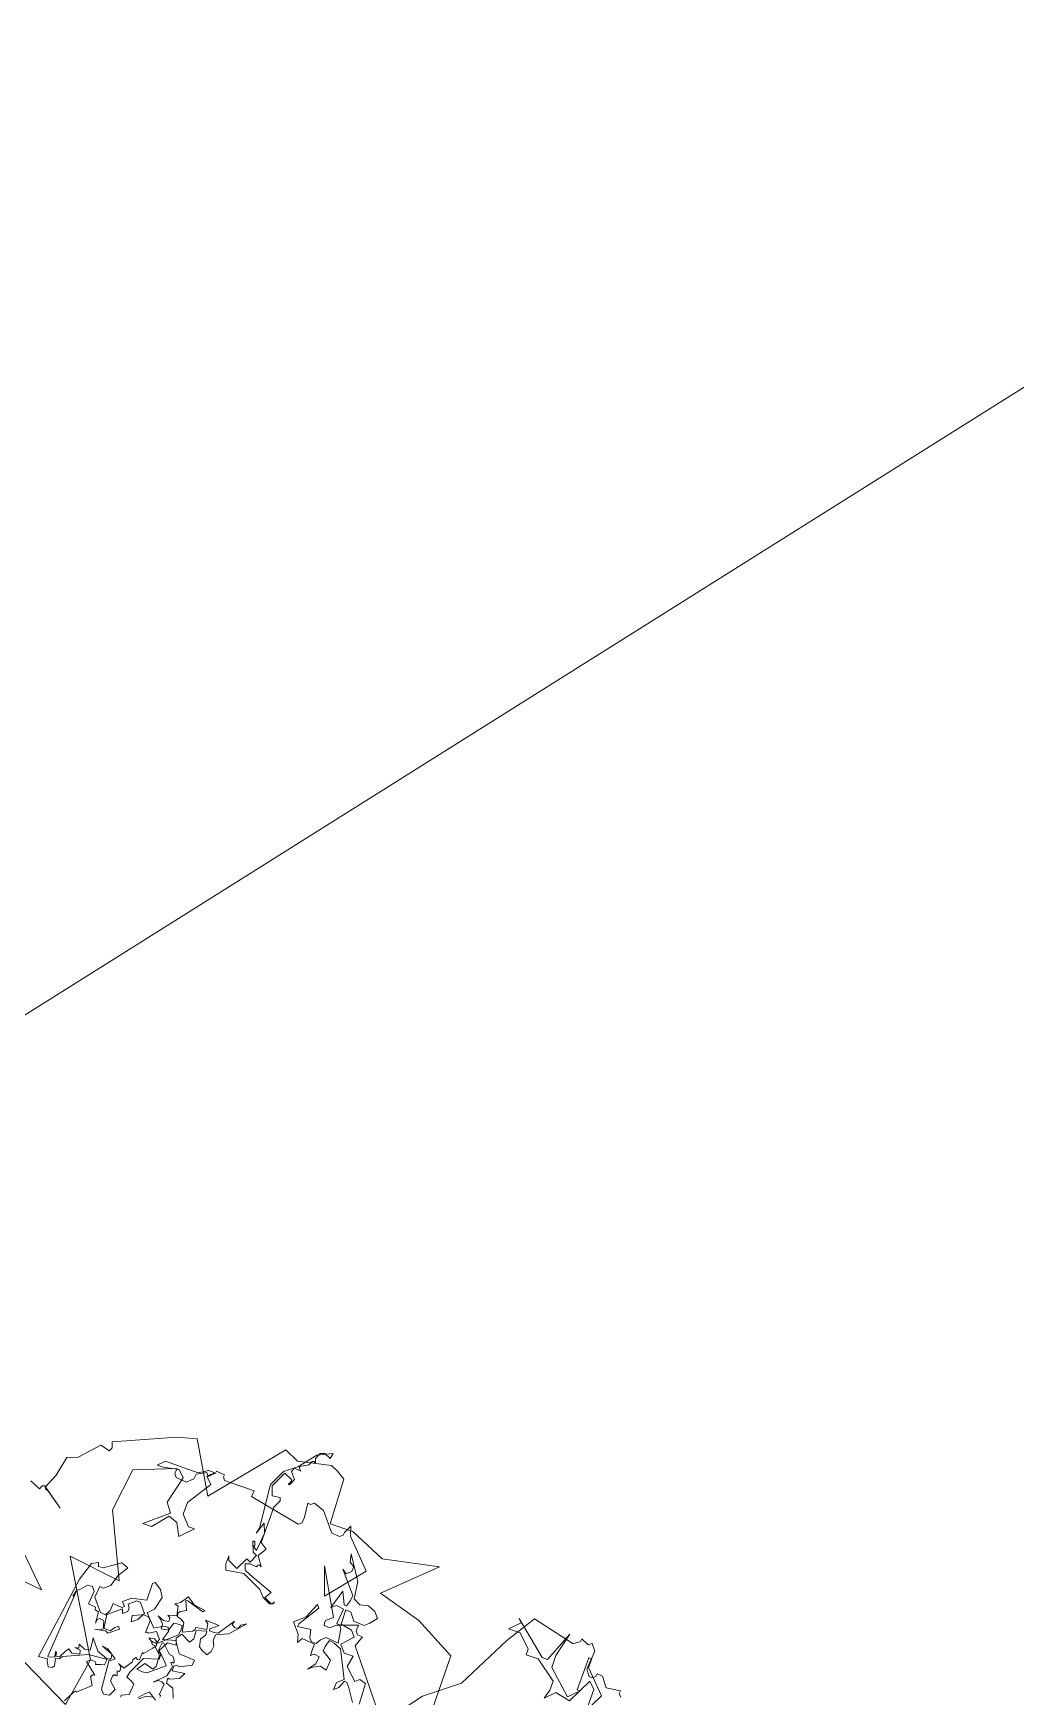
# Model space of a CAD drawing. Header units: metres. Extents: x -71 to 881, y -503 to 661.
# Drawn here: x 185.71 to 192, y 267.85 to 278.51 of the extents above; entities that cross this region are included whole.
import ezdxf

# ---------------------------------------------------------------- set-up
doc = ezdxf.new("R2010")
doc.units = ezdxf.units.M
doc.layers.add('04. Pisos', color=8, linetype='Continuous', lineweight=5)
doc.layers.add('ARBRE', color=100, linetype='Continuous', lineweight=13, true_color=0x00ff3f)

# ---------------------------------------------------------------- blocks, each defined once
blk = doc.blocks.new('WMF2', base_point=(0, 0.01))
at = {"color": 251, "lineweight": 0, "true_color": 0x636466}
for points in [[(81.23, -212.64), (86.45, -202.37), (92.4, -197.64), (98.49, -189.57)], [(99.88, -192.88), (107.36, -202.17), (106.64, -204.2), (107.63, -204.27), (108.14, -204.87), (108.06, -205.98), (111.91, -204.61), (112.96, -203.7), (114.06, -203.79), (114.16, -204.2), (114.12, -204.74), (112.93, -205.76), (117.77, -214.23), (115.81, -208.91), (110.13, -215.92), (115.04, -221.02), (115.66, -222.79), (116.35, -221.31), (116.39, -220.76), (116.99, -220.25), (118.51, -220.38), (121.42, -223.82), (123.45, -224.55), (124.06, -224.04), (124.6, -224.1), (124.28, -221.43), (124.37, -220.32), (124.97, -219.82), (134.84, -221.76), (134.73, -222.86), (140.59, -222.8), (140.98, -223.38), (140.96, -223.82), (142.59, -223.95), (142.62, -223.52), (143.7, -222.51), (144.2, -223.11), (145.93, -222.16), (146.02, -221.17), (147.09, -220.14), (149.19, -220.32), (149.69, -220.93), (149.6, -221.91), (157.24, -218.9), (158.3, -210.64), (152.62, -198.66), (162.76, -199.86), (152.65, -183.05), (154.26, -173.69), (175.85, -184.22)], [(57.74, -209.97), (58.25, -210.45), (58.2, -211), (60.88, -210.67), (62.28, -212.43), (63.37, -212.54), (63.42, -211.98), (64, -211.48), (64.56, -211.53), (65.45, -212.71), (65.14, -216.33), (66.13, -217.51), (66.73, -217.02), (68.24, -217.69), (68.28, -217.15), (69.45, -216.26), (77.76, -218.17), (81.23, -212.64), (81.23, -212.64)], [(162.25, -221.47), (162.55, -220.76), (164.41, -221.19), (167.6, -217.66), (169.53, -216.89), (170.28, -213.15), (171.44, -210.43), (167.5, -207.63), (170.63, -209.8), (171.33, -210.11), (171.53, -210.62), (172.06, -210.42), (172.36, -209.7), (174.37, -210.56)], [(177.29, -203.7), (165.65, -192.21), (176.34, -193.26)], [(89.7, -182.43), (90.01, -206.45), (97.85, -210.62), (106.23, -212.96), (97.57, -221.28), (108.11, -219.06), (114.95, -222), (119.42, -221.88), (119.84, -230.55), (121.43, -231.58), (122.86, -232.19), (129.04, -230.77), (131.8, -232.03), (142.53, -219.05), (147.98, -228.38), (151.61, -227.39), (162.65, -222.48), (162.25, -221.47), (162.25, -221.47)], [(110.5, -210.3), (109.11, -209.66), (107.56, -210.01), (106.1, -209.43), (105.21, -208.37), (106.3, -206.96), (107.08, -206.3), (109.11, -206.4), (110.23, -207.75), (111.21, -207.86), (111.17, -205.1), (108.98, -204.68), (108.09, -203.61), (109.95, -201.54), (108.82, -200.21), (107.05, -200.28), (107.47, -198.09), (105.17, -195.92), (104.39, -196.59), (103.18, -196.28), (102.97, -192.24)], [(104.23, -192.12), (105.81, -194.43), (106.51, -195.26), (106.98, -195.35), (107.6, -193.84), (108.41, -193.19), (108.29, -194.62), (107.17, -195.57), (109.76, -200.75), (111.21, -201.34), (112.19, -201.47), (112.55, -200.2), (112.63, -199.28), (110.76, -198.09), (110.9, -196.12), (112.13, -196.43), (113.42, -195.8), (114.19, -195.14), (113.09, -196.56), (112.98, -198.01), (113.96, -198.14), (114.51, -197.67), (114.61, -198.91), (114.58, -199.9), (117.07, -200.09), (117.61, -199.16), (118.02, -200.63), (119.62, -202.52), (117.74, -204.14), (116.53, -207), (116.04, -206.45), (118.58, -202.45), (118.63, -201.93), (116.12, -202.24), (115.77, -200.72), (115.3, -200.17), (114.31, -200.14), (113.77, -201.07), (112.93, -201.79), (110.47, -201.58), (110.98, -204.31), (111.44, -204.87), (111.97, -204.91), (111.68, -207.85), (113.17, -208.02), (114, -207.32), (112.98, -210.96), (111.87, -208.65), (111.36, -208.61), (111.05, -209.82), (110.92, -210.8), (114.34, -214.81), (113.44, -214.21), (112.61, -214.93), (112.58, -215.91), (113.47, -216.49), (113.87, -217.98), (110.96, -213.56), (110.5, -210.3), (110.5, -210.3)], [(139.48, -180.48), (140.6, -180.25), (141.77, -179.29)], [(141.95, -179.48), (140.94, -180.66), (140.37, -181.13), (138.81, -180.09)], [(138.2, -180.94), (138.17, -181.3), (138.5, -181.3), (138.3, -183.46), (138.84, -183.71), (139.55, -183.74), (140.34, -183.1), (138.33, -185.08), (138.01, -186.66), (137.96, -187.04), (138.47, -187.64), (138.27, -187.81), (137.93, -187.74), (138.03, -188.28), (138.55, -188.89), (139.2, -188.95), (140.91, -190.59), (141.25, -190.57), (141.38, -189.16), (139.54, -187.38), (139.07, -186.81), (142.01, -184.38), (142.93, -184.24), (144.01, -184.38), (142.96, -185.86), (141.2, -185.39), (140.77, -186.02), (140.94, -188.21), (142.43, -189.6), (142.8, -189.62), (143.13, -190.05), (142.18, -190.14), (141.95, -191.03), (142.93, -192.19), (144.24, -191.39), (144.58, -191.45), (144.78, -191.29), (144.74, -193.64), (145.22, -194.21), (146.33, -194.31), (146.97, -193.1), (147.96, -192.3), (148.2, -193.41), (146.53, -194.15), (146.12, -194.49), (147.57, -196.24), (148.3, -196.27), (149.64, -195.16), (149.18, -194.59), (149.23, -193.84), (150.01, -193.2), (150.32, -193.98), (152.67, -192.02), (152.33, -189.62), (152.2, -189.45), (151.09, -189.35), (150.48, -190.21), (149.91, -190.68), (149.57, -190.27), (151.32, -188.81), (151.86, -189.06), (153.85, -188.7), (152.77, -188.98), (152.4, -189.29), (152.8, -190.62), (152.94, -190.78), (153.69, -190.85), (154.05, -190.54), (154.11, -189.8), (154.29, -191.99), (154.99, -192.09), (155.13, -192.59), (156.55, -192.72), (156.32, -195.25), (156.96, -196.02), (157.91, -195.93), (158.87, -194.78), (159.49, -194.28), (159.79, -193.07), (159.51, -193.9), (160.36, -181.18), (160.3, -180.89), (159.09, -181.29), (159.32, -182.35), (159.11, -182.21), (158.95, -181.51), (158.27, -181.62), (157.59, -183.02), (157.18, -183.64), (156.35, -183.07), (154.92, -183.39), (155.08, -184.08), (156.2, -184.24), (155.47, -184.34), (155.62, -185.07), (154.42, -184.57), (153.35, -184.75), (153.51, -186.38), (153.6, -187.08), (151.95, -185.01), (149.99, -184.32), (149.29, -184.43), (149.15, -184.65), (149.29, -185.38), (151.47, -186.21), (150.33, -186.08), (148.46, -184.81), (149.07, -184.27), (149.41, -184.25), (148.91, -178.66), (148.24, -177.88), (147.12, -178.09), (146.52, -179.46), (147.86, -180.69), (147.82, -181.61), (147.53, -182), (147.35, -181.89), (146.99, -181.96), (147.31, -182.82), (146.97, -182.85), (146.83, -183.07), (146.96, -183.8), (147.57, -184.22), (146.37, -183.73), (145.25, -185.38), (145.32, -185.75), (144.9, -186.35), (144.5, -186.09), (144.14, -186.16), (144.04, -187.62), (143.83, -187.48), (142.52, -189.03), (142.08, -189.67), (142.11, -190.02), (143.28, -190.18), (143.89, -190.6), (142.85, -190.79), (141.99, -190.19), (138.87, -193), (138.74, -194.12), (138.82, -194.82), (139.8, -194.84), (140.46, -194.71), (140.93, -193.17), (142.31, -192.91), (142.34, -193.82), (143.01, -194.6), (143.63, -195.01), (142.43, -194.52), (141.41, -194.72), (141.51, -195.42), (141.95, -195.71), (141.09, -196.03), (140.4, -196.21), (140.74, -197.98), (141.5, -198.18), (140.55, -198.74), (139.52, -200.23), (138.03, -199.22), (135.82, -198.91), (136.11, -198.49), (139.38, -199.5), (139.74, -199.42), (139.04, -197.73), (140.05, -197.19), (140.36, -196.75), (140.18, -196.05), (139.41, -195.86), (138.75, -195.42), (138.41, -193.65), (136.6, -194.53), (136.31, -194.97), (136.38, -195.33), (134.28, -195.7), (134.46, -196.76), (135.1, -197.22), (132.37, -197.2), (133.77, -195.99), (133.7, -195.63), (132.79, -195.64), (132.09, -195.74), (129.95, -198.9), (130.18, -198.17), (129.52, -197.73), (128.84, -197.89), (128.6, -198.62), (127.64, -199.19), (130.16, -196.3), (132.35, -195.35), (132.53, -194.25), (131.99, -193.25), (132.12, -192.12), (132.68, -191.29), (133.87, -191.79), (134.49, -192.21), (134.79, -193.63), (134.09, -194.68), (134.18, -195.38), (136.09, -194.82), (135.98, -193.22), (136.53, -192.38), (138.34, -193.29), (139.06, -192.24), (138.68, -191.03), (140.3, -190.91), (141.35, -188.87), (140.74, -188.44), (140.72, -187.54), (143.51, -186.63), (145.06, -183.4), (145.23, -182.31), (144.26, -181.94), (143.6, -181.51), (143.77, -179.46), (145.1, -178.82), (145.07, -178.48)], [(154.65, -174.25), (153.72, -176.12), (153.29, -176.72), (153.08, -176.57), (150.75, -178.69), (151.6, -180.16), (151.31, -180.6), (150.94, -180.67), (153.31, -182.54), (152.7, -183.08), (151.76, -183.04), (151.56, -182.89), (151.5, -182.59), (150.64, -182.91), (149.91, -183.05), (149.78, -184.18), (153.37, -183.87), (157.76, -181.91), (158.22, -181.26), (158.87, -181.13), (158.61, -179.74), (158.9, -179.3), (159.63, -179.15), (160.17, -180.16), (160.23, -180.53), (161.97, -180.37), (159.66, -196.47), (158.58, -199.98), (157.43, -200.58), (157.16, -199.85), (156.26, -199.9), (153.31, -201.99), (151.94, -201.5), (153.21, -199.48), (153.79, -197.33), (154.96, -196.37), (155.66, -196.47), (155.88, -194.31), (153.91, -191.96), (152.87, -191.86), (152.36, -192.9), (152.27, -194.36), (150.48, -194.18), (150.11, -194.49), (150.75, -195.26), (149.38, -196.4), (146.61, -197.04), (146.66, -200.28), (146.27, -200.62), (144.88, -199.79), (144.11, -198.43), (144.72, -195.93), (145.72, -194.82), (143.6, -192.6), (142.05, -193.54), (141.19, -193.65), (140.84, -192.91), (141.38, -191.16), (138.98, -191.83), (137.57, -189.7), (134.5, -189.55), (134.6, -188.51), (136.69, -187.48), (137.39, -187.51), (137.76, -187.2), (137.7, -186.3), (135.35, -186.6), (135.98, -185.39), (137.66, -184.67), (138.03, -184.72), (137.93, -183.77), (136.52, -183.3), (135.82, -181.61)], [(62.92, -202.64), (62.92, -209.57), (64.13, -210.8), (66.44, -206.05), (69.38, -206.67), (71.07, -204.94), (70.59, -206.67), (70.59, -208.49), (74.6, -211.4), (76.92, -211.4), (76.92, -212.49), (79.35, -214.81), (81.66, -214.81), (79.84, -216.64), (80.44, -217.25), (73.99, -211.89), (72.89, -211.89), (70.59, -217.73), (71.68, -213.12), (71.68, -210.8), (67.05, -206.67), (65.23, -208.49), (65.83, -208.49), (65.83, -214.81), (65.23, -214.81), (65.23, -213.12), (61.21, -208.97), (62.31, -206.67)], [(128.63, -229.85), (130.85, -228.1), (132.31, -224.99), (131.45, -216.73), (131.71, -215.63), (130.94, -217.85), (130.31, -216.16), (130.6, -212.58), (131.48, -213.21), (131.19, -213.31), (131.49, -214.13), (131.79, -214.02), (131.07, -212.08), (130.28, -211.7), (130.98, -210.18), (131.77, -210.56), (132.87, -208.24), (134.78, -209.13), (135.09, -209.95), (135.09, -208.36), (134.68, -207.25), (131.36, -207.8), (127.52, -206.02), (126.48, -204.8), (124.97, -204.1), (124.38, -204.31), (124.19, -204.71), (124.67, -204.21), (126.19, -204.91), (125.4, -206.21), (130.16, -207.96), (131.33, -208.46), (131.74, -209.57), (130.87, -209.89), (129.57, -209.78), (129.36, -210.13), (129.07, -210.23), (128.75, -210.08), (129.97, -211.82), (128.98, -213.46), (130.3, -214.3), (130.27, -221.28), (129.57, -222.8), (129.78, -223.38), (131.29, -223.17), (131.93, -224.86), (130.51, -227.9), (128.94, -227.21), (128.82, -226.92), (129.2, -226.13), (128.91, -226.23), (128.41, -227.4), (129.45, -228.63), (129.11, -229.36), (127.81, -229.23), (128.24, -229.68), (128.34, -229.97), (126.82, -230.86), (126.44, -231.65), (126.15, -231.77), (125.75, -231.58), (126.06, -232.39), (125.56, -233.58), (124.75, -233.87), (123.53, -233.31), (123.33, -234.38), (126.03, -233.07), (128.63, -229.85), (128.63, -229.85)], [(147.98, -213.1), (150.4, -210.17), (152.11, -210.17), (147.98, -213.72), (149.19, -215.41), (147.98, -220.65), (149.19, -221.87), (152.11, -221.27), (153.32, -221.27), (152.11, -222.48), (145.66, -222.48), (143.95, -223.57), (142.74, -223.57), (143.95, -222.48), (142.74, -221.27), (145.66, -216.64), (145.66, -214.32), (143.95, -212.49), (142.74, -212.49), (145.04, -210.17), (146.26, -212.49), (147.98, -213.1), (147.98, -213.1)]]:
    blk.add_lwpolyline(points, dxfattribs=at)

msp = doc.modelspace()

# ---------------------------------------------------------------- linework, layer by layer
at = {"layer": '04. Pisos'}
msp.add_lwpolyline([(99.448, 151.453), (117.705, 162.876), (159.987, 95.009), (337.22, 206.606), (265.236, 322.235), (87.866, 210.763), (100.544, 190.448), (82.018, 178.809), (99.448, 151.453)], dxfattribs=at)

# ---------------------------------------------------------------- block references
at = {"layer": 'ARBRE', "color": 251, "lineweight": 5, "true_color": 0x636466, "xscale": 0.03451886634015593, "yscale": 0.03451886634015593, "zscale": 0.03451886634015593, "rotation": 160.1685466476646}
msp.add_blockref('WMF2', (188.888, 260.356), dxfattribs=at)

doc.saveas('drawing.dxf')
